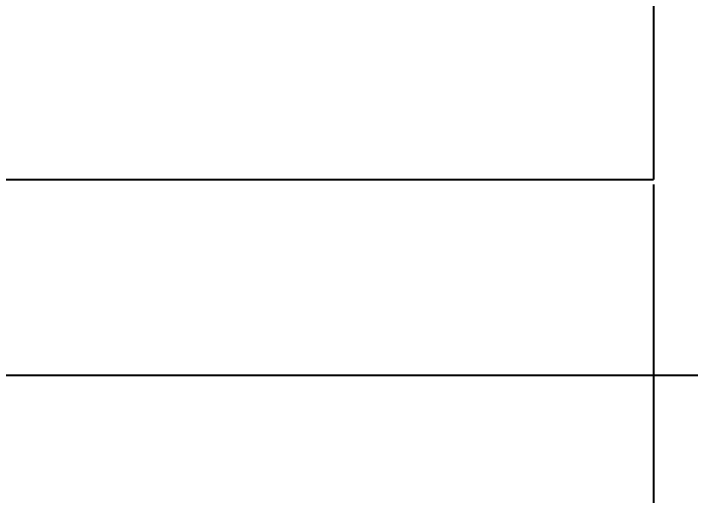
# Model space of a CAD drawing. Header units: metres. Extents: x 2442 to 5008, y 1070 to 2228.
# Drawn here: x 2509.463 to 2510.154, y 1091.496 to 1091.989 of the extents above; entities that cross this region are included whole.
import ezdxf

# ---------------------------------------------------------------- set-up
doc = ezdxf.new("R2010")
doc.units = ezdxf.units.M
doc.layers.get('Defpoints').update_dxf_attribs({"color": 130})
doc.layers.add('ARQ_PAREDES', color=6, linetype='Continuous')
doc.styles.add('Luciene 01', font='swisscl.ttf')
doc.dimstyles.new('LP 50', dxfattribs={"dimscale": 0.5, "dimtxt": 0.5, "dimasz": 0.5, "dimexe": 1, "dimexo": 0.01, "dimgap": 0.05, "dimtad": 0, "dimzin": 0, "dimdsep": 46, "dimtxsty": 'Luciene 01', "dimblk": 'DOT', "dimcen": 1, "dimclrd": 256, "dimclre": 256, "dimclrt": 256, "dimadec": 0, "dimazin": 0, "dimtfac": 1, "dimtofl": 0, "dimtmove": 0, "dimatfit": 3, "dimldrblk": 'DOT', "dimfxl": 1, "dimtolj": 1, "dimtzin": 0, "dimlwd": -1, "dimarcsym": 1})

# ---------------------------------------------------------------- blocks, each defined once
blk = doc.blocks.new('_Dot')
at = {"color": 0, "linetype": 'ByBlock', "lineweight": -2}
blk.add_line((-0.5, 0), (-1, 0), dxfattribs=at)
at = {"color": 0, "linetype": 'ByBlock', "const_width": 0.5}
blk.add_lwpolyline([(-0.25, 0, 1), (0.25, 0, 1)], format="xyb", close=True, dxfattribs=at)
blk = doc.blocks.new('*D324')
at = {"lineweight": -2, "transparency": 16777216}
for p, q in [((2512.16675, 1091.81398), (2512.16675, 1089.82968)), ((2502.46675, 1091.61398), (2502.46675, 1089.82968))]:
    blk.add_line(p, q, dxfattribs=at)
at = {"transparency": 16777216}
for p, q in [((2502.71675, 1090.32968), (2507.03364, 1090.32968)), ((2511.91675, 1090.32968), (2507.59986, 1090.32968))]:
    blk.add_line(p, q, dxfattribs=at)
at = {"layer": 'Defpoints', "color": 0, "transparency": 16777216}
for p in [(2512.16675, 1091.81898), (2502.46675, 1091.61898), (2512.16675, 1090.32968)]:
    blk.add_point(p, dxfattribs=at)
at = {"transparency": 16777216, "xscale": 0.25, "yscale": 0.25, "zscale": 0.25, "rotation": 180}
blk.add_blockref('_Dot', (2502.46675, 1090.32968), dxfattribs=at)
at = {"transparency": 16777216, "xscale": 0.25, "yscale": 0.25, "zscale": 0.25}
blk.add_blockref('_Dot', (2512.16675, 1090.32968), dxfattribs=at)
at = {"transparency": 16777216, "insert": (2507.31675, 1090.32968), "char_height": 0.25, "attachment_point": 5, "style": 'Luciene 01'}
blk.add_mtext('\\A1;9.70', dxfattribs=at)
blk = doc.blocks.new('*D339')
at = {"lineweight": -2, "transparency": 16777216}
for p, q in [((2507.61675, 1091.81398), (2507.61675, 1090.49529)), ((2510.11675, 1091.81398), (2510.11675, 1090.49529))]:
    blk.add_line(p, q, dxfattribs=at)
at = {"transparency": 16777216}
for p, q in [((2507.86675, 1090.99529), (2508.58421, 1090.99529)), ((2509.86675, 1090.99529), (2509.14928, 1090.99529))]:
    blk.add_line(p, q, dxfattribs=at)
at = {"layer": 'Defpoints', "color": 0, "transparency": 16777216}
for p in [(2507.61675, 1091.81898), (2510.11675, 1091.81898), (2510.11675, 1090.99529)]:
    blk.add_point(p, dxfattribs=at)
at = {"transparency": 16777216, "xscale": 0.25, "yscale": 0.25, "zscale": 0.25, "rotation": 180}
blk.add_blockref('_Dot', (2507.61675, 1090.99529), dxfattribs=at)
at = {"transparency": 16777216, "xscale": 0.25, "yscale": 0.25, "zscale": 0.25}
blk.add_blockref('_Dot', (2510.11675, 1090.99529), dxfattribs=at)
at = {"transparency": 16777216, "insert": (2508.86675, 1090.99529), "char_height": 0.25, "attachment_point": 5, "style": 'Luciene 01'}
blk.add_mtext('\\A1;2.50', dxfattribs=at)

msp = doc.modelspace()

# ---------------------------------------------------------------- linework, layer by layer
at = {"layer": 'ARQ_PAREDES'}
for points in [[(2499.98281, 1091.61898), (2519.9688, 1091.61898), (2519.9688, 1122.17091), (2466.47832, 1122.17091), (2466.47832, 1118.65528)], [(2510.11675, 1095.34977), (2510.11675, 1091.81898)], [(2507.61675, 1091.81898), (2510.11675, 1091.81898)]]:
    msp.add_lwpolyline(points, dxfattribs=at)

# ---------------------------------------------------------------- dimensions: what is measured, and where the dimension line sits
for base, p1, p2, picture, middle in [((2512.16675, 1090.32968), (2502.46675, 1091.61898), (2512.16675, 1091.81898), '*D324', (2507.31675, 1090.32968)), ((2510.11675, 1090.99529), (2507.61675, 1091.81898), (2510.11675, 1091.81898), '*D339', (2508.86675, 1090.99529))]:
    dim = msp.add_linear_dim(base=base, p1=p1, p2=p2, dimstyle='LP 50')
    dim.commit()
    dim.dimension.update_dxf_attribs({"geometry": picture, "text_midpoint": middle, "dimtype": 160})

doc.saveas('drawing.dxf')
